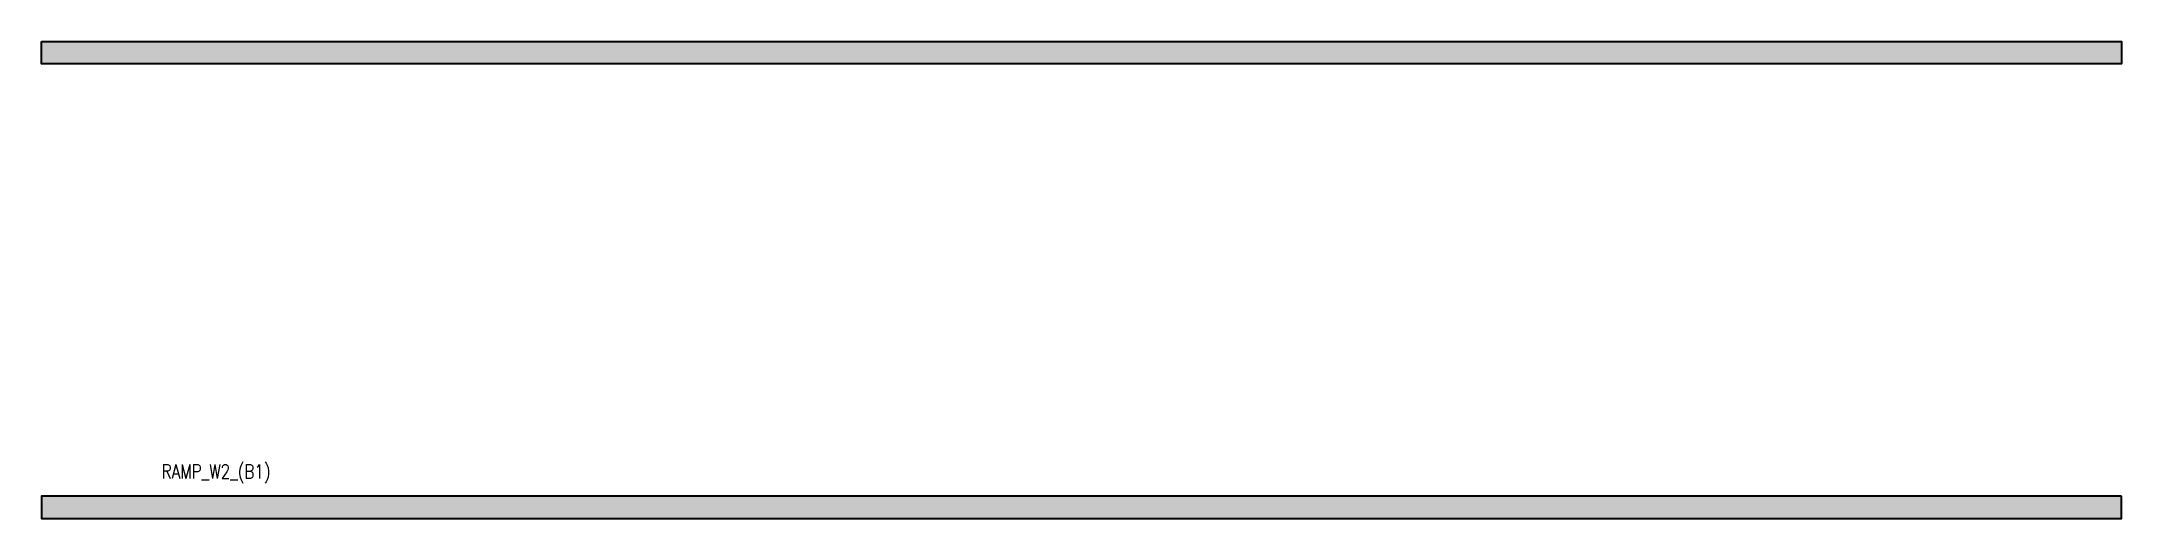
# Model space of a CAD drawing. Header units: millimetres. Extents: x 55100 to 92600, y 16900 to 25500.
import ezdxf

# ---------------------------------------------------------------- set-up
doc = ezdxf.new("R2010")
doc.units = ezdxf.units.MM
doc.header["$MEASUREMENT"] = 0
doc.layers.get('Defpoints').update_dxf_attribs({"color": 151, "lineweight": 9})
doc.layers.add('NDC_S_HATCH COLUMN AND WALL', color=251, linetype='Continuous', lineweight=13)
doc.layers.add('NDC_S_WALL', color=6, linetype='Continuous', lineweight=35)
doc.styles.add('NDC_BAR 2', font='romans.shx', dxfattribs={"width": 0.8})

msp = doc.modelspace()

# ---------------------------------------------------------------- hatches: boundary and pattern name
at = {"layer": 'NDC_S_HATCH COLUMN AND WALL'}
h = msp.add_hatch(color=256, dxfattribs=at)
h.dxf.hatch_style = 1
h.paths.add_polyline_path([(55100, 25500), (92600, 25500), (92600, 25100), (55100, 25100)])
h = msp.add_hatch(color=256, dxfattribs=at)
h.dxf.hatch_style = 1
h.paths.add_polyline_path([(92600, 17300), (55100, 17300), (55100, 16900), (92600, 16900)])

# ---------------------------------------------------------------- linework, layer by layer
at = {"layer": 'NDC_S_WALL', "ltscale": 200}
for points in [[(55100, 25500), (92600, 25500), (92600, 25100), (55100, 25100)], [(92600, 17300), (55100, 17300), (55100, 16900), (92600, 16900)]]:
    msp.add_lwpolyline(points, close=True, dxfattribs=at)

# ---------------------------------------------------------------- texts
at = {"layer": 'Defpoints', "style": 'NDC_BAR 2', "width": 0.8}
msp.add_text('RAMP_W2_(B1)', height=250, dxfattribs=at).set_placement((57265, 17622))

doc.saveas('drawing.dxf')
